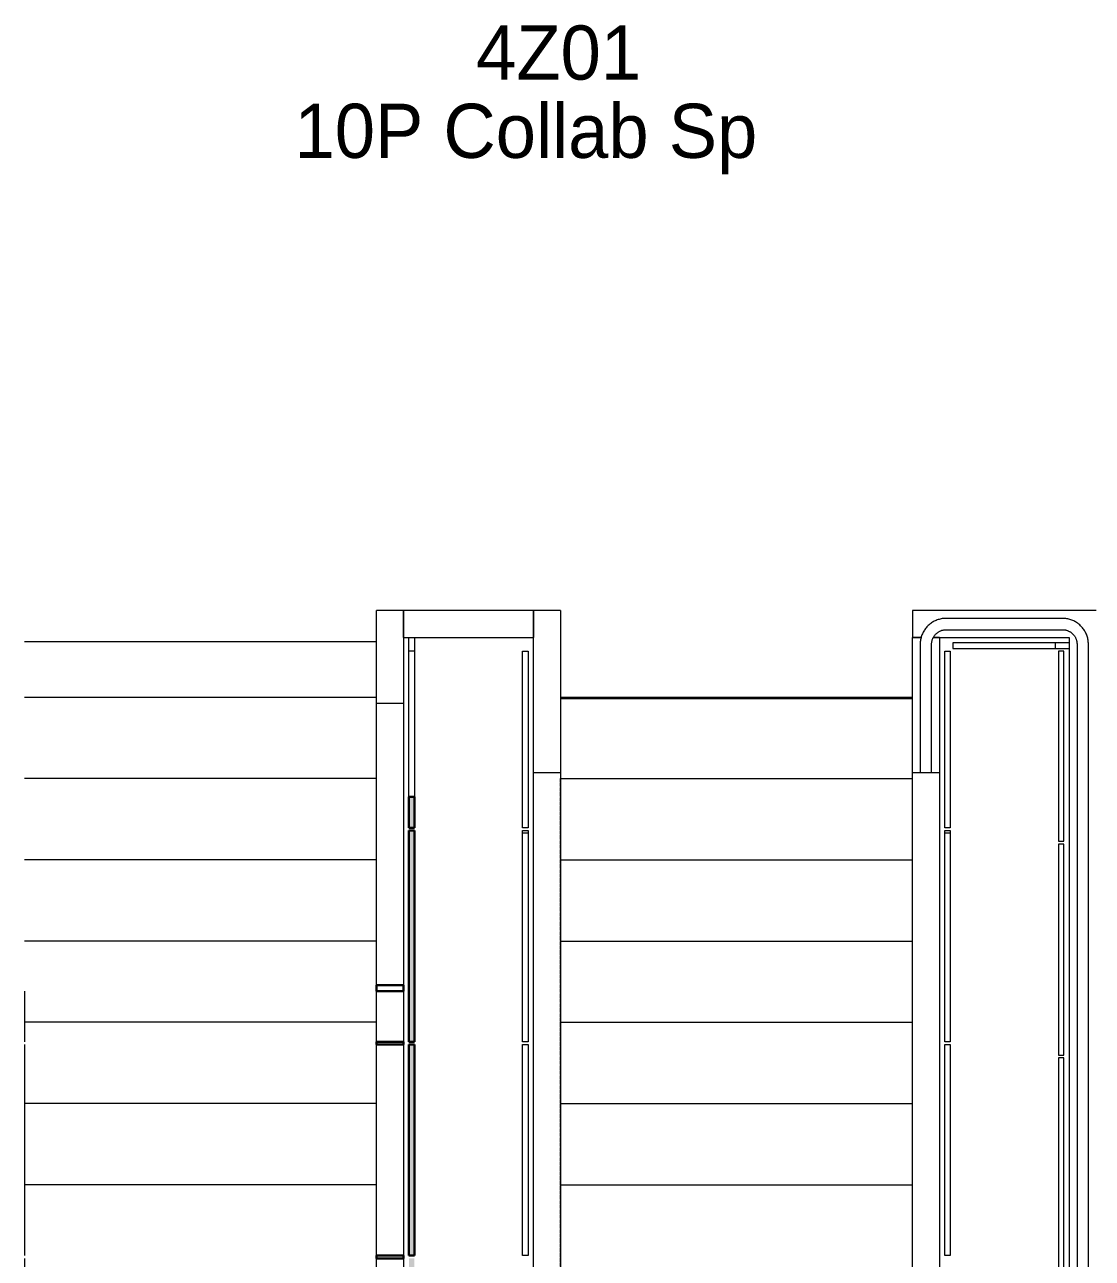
# Model space of a CAD drawing. Header units: millimetres. Extents: x 79795 to 317870, y -36033 to 97293.
# Drawn here: x 193759 to 197704, y 21182 to 25738 of the extents above; entities that cross this region are included whole.
import ezdxf

# ---------------------------------------------------------------- set-up
doc = ezdxf.new("R2010")
doc.units = ezdxf.units.MM
doc.header["$MEASUREMENT"] = 0
doc.linetypes.add('CSM-STL-XX-ZZ-M3-A-XXXX-00001_detached _19_04_21__rvt-1-Level 4$0$Overhead', pattern=[3.96875, 2.38125, -1.5875])
doc.linetypes.add('CSM-STL-XX-ZZ-M3-A-XXXX-00001_detached _19_04_21__rvt-1-Level 4$0$Overhead_2_', pattern=[4, 2.5, -1.5])
for name, color, linetype, lineweight in [('A-AREA-IDEN', 7, 'CONTINUOUS', 9), ('CSM-STL-XX-ZZ-M3-A-XXXX-00001_detached _19_04_21__rvt-1-Level 4$0$A-FLOR-HRAL', 7, 'CONTINUOUS', 9), ('CSM-STL-XX-ZZ-M3-A-XXXX-00001_detached _19_04_21__rvt-1-Level 4$0$S-STRS', 7, 'CONTINUOUS', 9), ('CSM-STL-XX-ZZ-M3-A-XXXX-00001_detached _19_04_21__rvt-1-Level 4$0$S-STRS-MBND', 7, 'CSM-STL-XX-ZZ-M3-A-XXXX-00001_detached _19_04_21__rvt-1-Level 4$0$Overhead_2_', 9)]:
    doc.layers.add(name, color=color, linetype=linetype, lineweight=lineweight)
doc.styles.add('Century Gothic', font='GOTHIC.TTF', dxfattribs={"height": 200})

msp = doc.modelspace()

# ---------------------------------------------------------------- hatches: boundary and pattern name
at = {"layer": 'CSM-STL-XX-ZZ-M3-A-XXXX-00001_detached _19_04_21__rvt-1-Level 4$0$S-STRS'}
h = msp.add_hatch(color=256, dxfattribs=at)
h.paths.add_polyline_path([(195198.8, 19854.8), (195198.8, 20389.4), (195178.8, 20389.4), (195178.8, 19854.8)], flags=0)
h.paths.add_polyline_path([(195178.8, 20399.4), (195198.8, 20399.4), (195198.8, 21182.2), (195178.8, 21182.2), (195178.8, 20549.1)], flags=0)
h.paths.add_polyline_path([(195178.8, 21192.2), (195198.8, 21192.2), (195198.8, 21972.2), (195178.8, 21972.2), (195178.8, 21417.1)], flags=0)
h.paths.add_polyline_path([(195178.8, 21982.2), (195198.8, 21982.2), (195198.8, 22762.2), (195178.8, 22762.2), (195178.8, 22285.2)], flags=0)
h.paths.add_polyline_path([(195178.8, 22772.2), (195198.8, 22772.2), (195198.8, 22886.4), (195178.8, 22886.4)], flags=0)

# ---------------------------------------------------------------- linework, layer by layer
at = {"layer": 'CSM-STL-XX-ZZ-M3-A-XXXX-00001_detached _19_04_21__rvt-1-Level 4$0$A-FLOR-HRAL'}
for p, q in [((197718.3, 23574.8), (197038.8, 23574.8)), ((197038.8, 23574.8), (197038.8, 23474.8)), ((197593.3, 23545.8), (197163.8, 23545.8)), ((197038.8, 23474.8), (197071.8, 23474.8)), ((197116.8, 23474.8), (197618.3, 23474.8)), ((197163.8, 23503.8), (197593.3, 23503.8)), ((197618.3, 23474.8), (197618.3, 15639.8)), ((197067.8, 23449.8), (197067.8, 22975.3)), ((197109.8, 22975.3), (197109.8, 23449.8)), ((197188.8, 23454.8), (197188.8, 23434.8)), ((197568.3, 23454.8), (197188.8, 23454.8)), ((197188.8, 23434.8), (197568.3, 23434.8)), ((197618.3, 23454.8), (197568.3, 23454.8)), ((197568.3, 23434.8), (197568.3, 23454.8)), ((197568.3, 23434.8), (197618.3, 23434.8)), ((197598.3, 23424.8), (197578.3, 23424.8)), ((197578.3, 23424.8), (197578.3, 22722.3)), ((197598.3, 22722.3), (197598.3, 23424.8)), ((197647.3, 23449.8), (197647.3, 15664.8)), ((197689.3, 15664.8), (197689.3, 23449.8)), ((197109.8, 22975.3), (197067.8, 22975.3)), ((197578.3, 22722.3), (197598.3, 22722.3)), ((197578.3, 22712.3), (197578.3, 21932.3)), ((197598.3, 22712.3), (197578.3, 22712.3)), ((197598.3, 21932.3), (197598.3, 22712.3)), ((197578.3, 21932.3), (197598.3, 21932.3)), ((197578.3, 21922.3), (197578.3, 21142.3)), ((197598.3, 21922.3), (197578.3, 21922.3)), ((197598.3, 21142.3), (197598.3, 21922.3))]:
    msp.add_line(p, q, dxfattribs=at)
at = {"layer": 'CSM-STL-XX-ZZ-M3-A-XXXX-00001_detached _19_04_21__rvt-1-Level 4$0$A-FLOR-HRAL', "flags": 128}
for points in [[(197163.8, 23545.8), (197160, 23545.7), (197156.2, 23545.5), (197152.3, 23545.1), (197148.5, 23544.6), (197144.8, 23543.9), (197141, 23543.1), (197137.3, 23542.1), (197133.6, 23541), (197130, 23539.7), (197126.4, 23538.2), (197122.9, 23536.7), (197119.5, 23535), (197116.1, 23533.1), (197112.8, 23531.2), (197109.6, 23529.1), (197106.5, 23526.8), (197103.5, 23524.5), (197100.5, 23522), (197097.7, 23519.4), (197095, 23516.7), (197092.3, 23513.9), (197089.8, 23511), (197087.5, 23508), (197085.2, 23504.9), (197083.1, 23501.7), (197081, 23498.4), (197079.2, 23495.1), (197077.4, 23491.7), (197075.8, 23488.2), (197074.4, 23484.6), (197073, 23481), (197071.9, 23477.4), (197070.8, 23473.7), (197070, 23469.9), (197069.2, 23466.1), (197068.7, 23462.3), (197068.2, 23458.5), (197068, 23454.7), (197067.8, 23450.9), (197067.8, 23449.8)], [(197689.3, 23449.8), (197689.3, 23453.7), (197689, 23457.5), (197688.6, 23461.3), (197688.1, 23465.1), (197687.4, 23468.9), (197686.6, 23472.6), (197685.6, 23476.4), (197684.5, 23480), (197683.2, 23483.6), (197681.8, 23487.2), (197680.2, 23490.7), (197678.5, 23494.2), (197676.6, 23497.5), (197674.7, 23500.8), (197672.6, 23504), (197670.3, 23507.2), (197668, 23510.2), (197665.5, 23513.1), (197662.9, 23516), (197660.2, 23518.7), (197657.4, 23521.3), (197654.5, 23523.8), (197651.5, 23526.2), (197648.4, 23528.5), (197645.2, 23530.6), (197641.9, 23532.6), (197638.6, 23534.5), (197635.2, 23536.2), (197631.7, 23537.8), (197628.1, 23539.3), (197624.5, 23540.6), (197620.9, 23541.8), (197617.2, 23542.8), (197613.4, 23543.7), (197609.6, 23544.4), (197605.9, 23545), (197602, 23545.4), (197598.2, 23545.7), (197594.4, 23545.8), (197593.3, 23545.8)], [(197109.8, 23449.8), (197109.9, 23452), (197110, 23454.1), (197110.2, 23456.3), (197110.5, 23458.4), (197110.9, 23460.6), (197111.4, 23462.7), (197111.9, 23464.7), (197112.6, 23466.8), (197113.3, 23468.8), (197114.1, 23470.9), (197115, 23472.8), (197115.9, 23474.8), (197117, 23476.7), (197118.1, 23478.5), (197119.3, 23480.3), (197120.5, 23482.1), (197121.8, 23483.8), (197123.2, 23485.4), (197124.7, 23487), (197126.2, 23488.6), (197127.8, 23490), (197129.4, 23491.4), (197131.1, 23492.8), (197132.9, 23494.1), (197134.7, 23495.3), (197136.5, 23496.4), (197138.4, 23497.5), (197140.3, 23498.4), (197142.3, 23499.3), (197144.3, 23500.2), (197146.3, 23500.9), (197148.3, 23501.6), (197150.4, 23502.1), (197152.5, 23502.6), (197154.7, 23503), (197156.8, 23503.4), (197158.9, 23503.6), (197161.1, 23503.8), (197163.2, 23503.8), (197163.8, 23503.8)], [(197593.3, 23503.8), (197595.5, 23503.8), (197597.6, 23503.7), (197599.8, 23503.4), (197601.9, 23503.1), (197604.1, 23502.8), (197606.2, 23502.3), (197608.3, 23501.7), (197610.3, 23501.1), (197612.4, 23500.4), (197614.4, 23499.6), (197616.3, 23498.7), (197618.3, 23497.7), (197620.2, 23496.7), (197622, 23495.6), (197623.8, 23494.4), (197625.6, 23493.1), (197627.3, 23491.8), (197628.9, 23490.4), (197630.5, 23489), (197632.1, 23487.4), (197633.5, 23485.9), (197635, 23484.2), (197636.3, 23482.5), (197637.6, 23480.8), (197638.8, 23479), (197639.9, 23477.2), (197641, 23475.3), (197641.9, 23473.4), (197642.8, 23471.4), (197643.7, 23469.4), (197644.4, 23467.4), (197645.1, 23465.3), (197645.6, 23463.2), (197646.1, 23461.1), (197646.5, 23459), (197646.9, 23456.9), (197647.1, 23454.7), (197647.3, 23452.6), (197647.3, 23450.4), (197647.3, 23449.8)]]:
    msp.add_lwpolyline(points, dxfattribs=at)
at = {"layer": 'CSM-STL-XX-ZZ-M3-A-XXXX-00001_detached _19_04_21__rvt-1-Level 4$0$S-STRS'}
for p, q in [((195058.8, 23232.6), (195058.8, 23574.8)), ((195158.8, 23574.8), (195058.8, 23574.8)), ((195158.8, 23474.8), (195158.8, 23574.8)), ((195638.8, 23574.8), (195158.8, 23574.8)), ((195158.8, 23574.8), (195158.8, 23232.6)), ((195638.8, 23574.8), (195638.8, 23474.8)), ((195638.8, 22975.3), (195638.8, 23574.8)), ((195738.8, 23574.8), (195638.8, 23574.8)), ((195738.8, 23574.8), (195738.8, 22975.3)), ((195158.8, 23474.8), (195638.8, 23474.8)), ((195178.8, 23424.8), (195178.8, 23474.8)), ((195198.8, 23474.8), (195198.8, 23424.8)), ((197038.8, 22975.3), (197038.8, 23474.8)), ((197071.8, 23474.8), (197038.8, 23474.8)), ((197138.8, 23474.8), (197116.8, 23474.8)), ((197138.8, 23474.8), (197138.8, 22975.3)), ((193758.8, 23459.8), (195058.8, 23459.8)), ((195178.8, 22886.4), (195178.8, 23424.8)), ((195198.8, 23424.8), (195178.8, 23424.8)), ((195198.8, 23424.8), (195198.8, 22886.4)), ((195598.8, 22772.2), (195598.8, 23424.8)), ((195598.8, 23424.8), (195618.8, 23424.8)), ((195618.8, 23424.8), (195618.8, 22772.2)), ((197158.8, 22772.2), (197158.8, 23424.8)), ((197158.8, 23424.8), (197178.8, 23424.8)), ((197178.8, 23424.8), (197178.8, 22772.2)), ((195058.8, 23253.8), (193758.8, 23253.8)), ((197038.8, 23253.9), (195738.8, 23253.9)), ((197038.8, 23248.9), (195738.8, 23248.9)), ((195058.8, 22190.5), (195058.8, 23232.6)), ((195058.8, 23232.6), (195158.8, 23232.6)), ((195158.8, 23232.6), (195158.8, 22190.5)), ((195638.8, 19375.3), (195638.8, 22975.3)), ((195738.8, 22975.3), (195638.8, 22975.3)), ((195738.8, 22975.3), (195738.8, 19375.3)), ((197038.8, 19375.3), (197038.8, 22975.3)), ((197067.8, 22975.3), (197038.8, 22975.3)), ((197138.8, 22975.3), (197109.8, 22975.3)), ((197138.8, 22975.3), (197138.8, 19375.3)), ((195058.8, 22953.8), (193758.8, 22953.8)), ((195738.8, 22953.8), (197038.8, 22953.8)), ((195618.8, 22772.2), (195598.8, 22772.2)), ((195598.8, 22753), (195598.8, 22762.2)), ((195598.8, 22762.2), (195618.8, 22762.2)), ((195598.8, 21982.2), (195598.8, 22753)), ((195618.8, 22753), (195598.8, 22753)), ((195618.8, 22762.2), (195618.8, 22753)), ((195618.8, 22753), (195618.8, 21982.2)), ((197178.8, 22772.2), (197158.8, 22772.2)), ((197158.8, 22753), (197158.8, 22762.2)), ((197158.8, 22762.2), (197178.8, 22762.2)), ((197158.8, 21982.2), (197158.8, 22753)), ((197178.8, 22753), (197158.8, 22753)), ((197178.8, 22762.2), (197178.8, 22753)), ((197178.8, 22753), (197178.8, 21982.2)), ((195058.8, 22653.8), (193758.8, 22653.8)), ((195738.8, 22653.8), (197038.8, 22653.8)), ((195058.8, 22353.8), (193758.8, 22353.8)), ((195738.8, 22353.8), (197038.8, 22353.8)), ((193758.8, 22169), (193758.8, 21982.2)), ((195058.8, 21982.2), (195058.8, 22169)), ((195158.8, 22169), (195158.8, 21982.2)), ((195058.8, 22053.8), (193758.8, 22053.8)), ((195738.8, 22053.8), (197038.8, 22053.8)), ((193758.8, 21972.2), (193758.8, 21192.2)), ((195058.8, 21192.2), (195058.8, 21972.2)), ((195158.8, 21972.2), (195158.8, 21192.2)), ((195618.8, 21982.2), (195598.8, 21982.2)), ((195598.8, 21192.2), (195598.8, 21972.2)), ((195598.8, 21972.2), (195618.8, 21972.2)), ((195618.8, 21972.2), (195618.8, 21192.2)), ((197178.8, 21982.2), (197158.8, 21982.2)), ((197158.8, 21192.2), (197158.8, 21972.2)), ((197158.8, 21972.2), (197178.8, 21972.2)), ((197178.8, 21972.2), (197178.8, 21192.2)), ((195058.8, 21753.8), (193758.8, 21753.8)), ((195738.8, 21753.8), (197038.8, 21753.8)), ((195058.8, 21453.8), (193758.8, 21453.8)), ((195738.8, 21453.8), (197038.8, 21453.8)), ((195618.8, 21192.2), (195598.8, 21192.2)), ((197178.8, 21192.2), (197158.8, 21192.2)), ((193758.8, 21182.2), (193758.8, 20733.2)), ((195058.8, 20733.2), (195058.8, 21182.2)), ((195158.8, 21182.2), (195158.8, 20733.2))]:
    msp.add_line(p, q, dxfattribs=at)
at = {"layer": 'CSM-STL-XX-ZZ-M3-A-XXXX-00001_detached _19_04_21__rvt-1-Level 4$0$S-STRS', "linetype": 'CSM-STL-XX-ZZ-M3-A-XXXX-00001_detached _19_04_21__rvt-1-Level 4$0$Overhead'}
for p, q in [((195058.8, 23253.8), (193758.8, 23253.8)), ((195058.8, 22953.8), (193758.8, 22953.8)), ((195058.8, 22653.8), (193758.8, 22653.8)), ((195738.8, 22653.8), (197038.8, 22653.8)), ((195058.8, 22353.8), (193758.8, 22353.8)), ((195738.8, 22353.8), (197038.8, 22353.8)), ((195058.8, 22053.8), (193758.8, 22053.8)), ((195738.8, 22053.8), (197038.8, 22053.8)), ((195058.8, 21753.8), (193758.8, 21753.8)), ((195738.8, 21753.8), (197038.8, 21753.8)), ((195058.8, 21453.8), (193758.8, 21453.8)), ((195738.8, 21453.8), (197038.8, 21453.8))]:
    msp.add_line(p, q, dxfattribs=at)
at = {"layer": 'CSM-STL-XX-ZZ-M3-A-XXXX-00001_detached _19_04_21__rvt-1-Level 4$0$S-STRS', "lineweight": 30}
for p, q in [((195178.8, 22886.4), (195178.8, 22772.2)), ((195198.8, 22886.4), (195178.8, 22886.4)), ((195198.8, 22772.2), (195198.8, 22886.4)), ((195178.8, 22772.2), (195198.8, 22772.2)), ((195178.8, 22762.2), (195178.8, 21982.2)), ((195198.8, 22762.2), (195178.8, 22762.2)), ((195198.8, 21982.2), (195198.8, 22762.2)), ((195058.8, 22190.5), (195058.8, 22169)), ((195158.8, 22190.5), (195058.8, 22190.5)), ((195158.8, 22169), (195158.8, 22190.5)), ((195058.8, 22169), (195158.8, 22169)), ((195058.8, 21982.2), (195058.8, 21972.2)), ((195158.8, 21982.2), (195058.8, 21982.2)), ((195058.8, 21972.2), (195158.8, 21972.2)), ((195158.8, 21972.2), (195158.8, 21982.2)), ((195178.8, 21982.2), (195198.8, 21982.2)), ((195178.8, 21972.2), (195178.8, 21192.2)), ((195198.8, 21972.2), (195178.8, 21972.2)), ((195198.8, 21192.2), (195198.8, 21972.2)), ((195058.8, 21192.2), (195058.8, 21182.2)), ((195158.8, 21192.2), (195058.8, 21192.2)), ((195158.8, 21182.2), (195158.8, 21192.2)), ((195178.8, 21192.2), (195198.8, 21192.2)), ((195058.8, 21182.2), (195158.8, 21182.2))]:
    msp.add_line(p, q, dxfattribs=at)
at = {"layer": 'CSM-STL-XX-ZZ-M3-A-XXXX-00001_detached _19_04_21__rvt-1-Level 4$0$S-STRS-MBND', "linetype": 'CSM-STL-XX-ZZ-M3-A-XXXX-00001_detached _19_04_21__rvt-1-Level 4$0$Overhead'}
for p, q in [((195738.8, 22953.8), (197038.8, 22953.8)), ((195738.8, 19353.8), (195738.8, 22953.8)), ((197038.8, 19353.8), (197038.8, 22953.8)), ((195738.8, 22653.8), (197038.8, 22653.8)), ((195738.8, 22653.8), (197038.8, 22653.8)), ((195738.8, 22353.8), (197038.8, 22353.8)), ((195738.8, 22353.8), (197038.8, 22353.8)), ((195738.8, 22053.8), (197038.8, 22053.8)), ((195738.8, 22053.8), (197038.8, 22053.8)), ((195738.8, 21753.8), (197038.8, 21753.8)), ((195738.8, 21753.8), (197038.8, 21753.8)), ((195738.8, 21453.8), (197038.8, 21453.8)), ((195738.8, 21453.8), (197038.8, 21453.8))]:
    msp.add_line(p, q, dxfattribs=at)

# ---------------------------------------------------------------- texts
at = {"layer": 'A-AREA-IDEN', "style": 'Century Gothic'}
for s, p in [('4Z01', (195426.9, 25535.3)), ('10P Collab Sp', (194756, 25246.3))]:
    msp.add_text(s, height=200, dxfattribs=at).set_placement(p)

doc.saveas('drawing.dxf')
